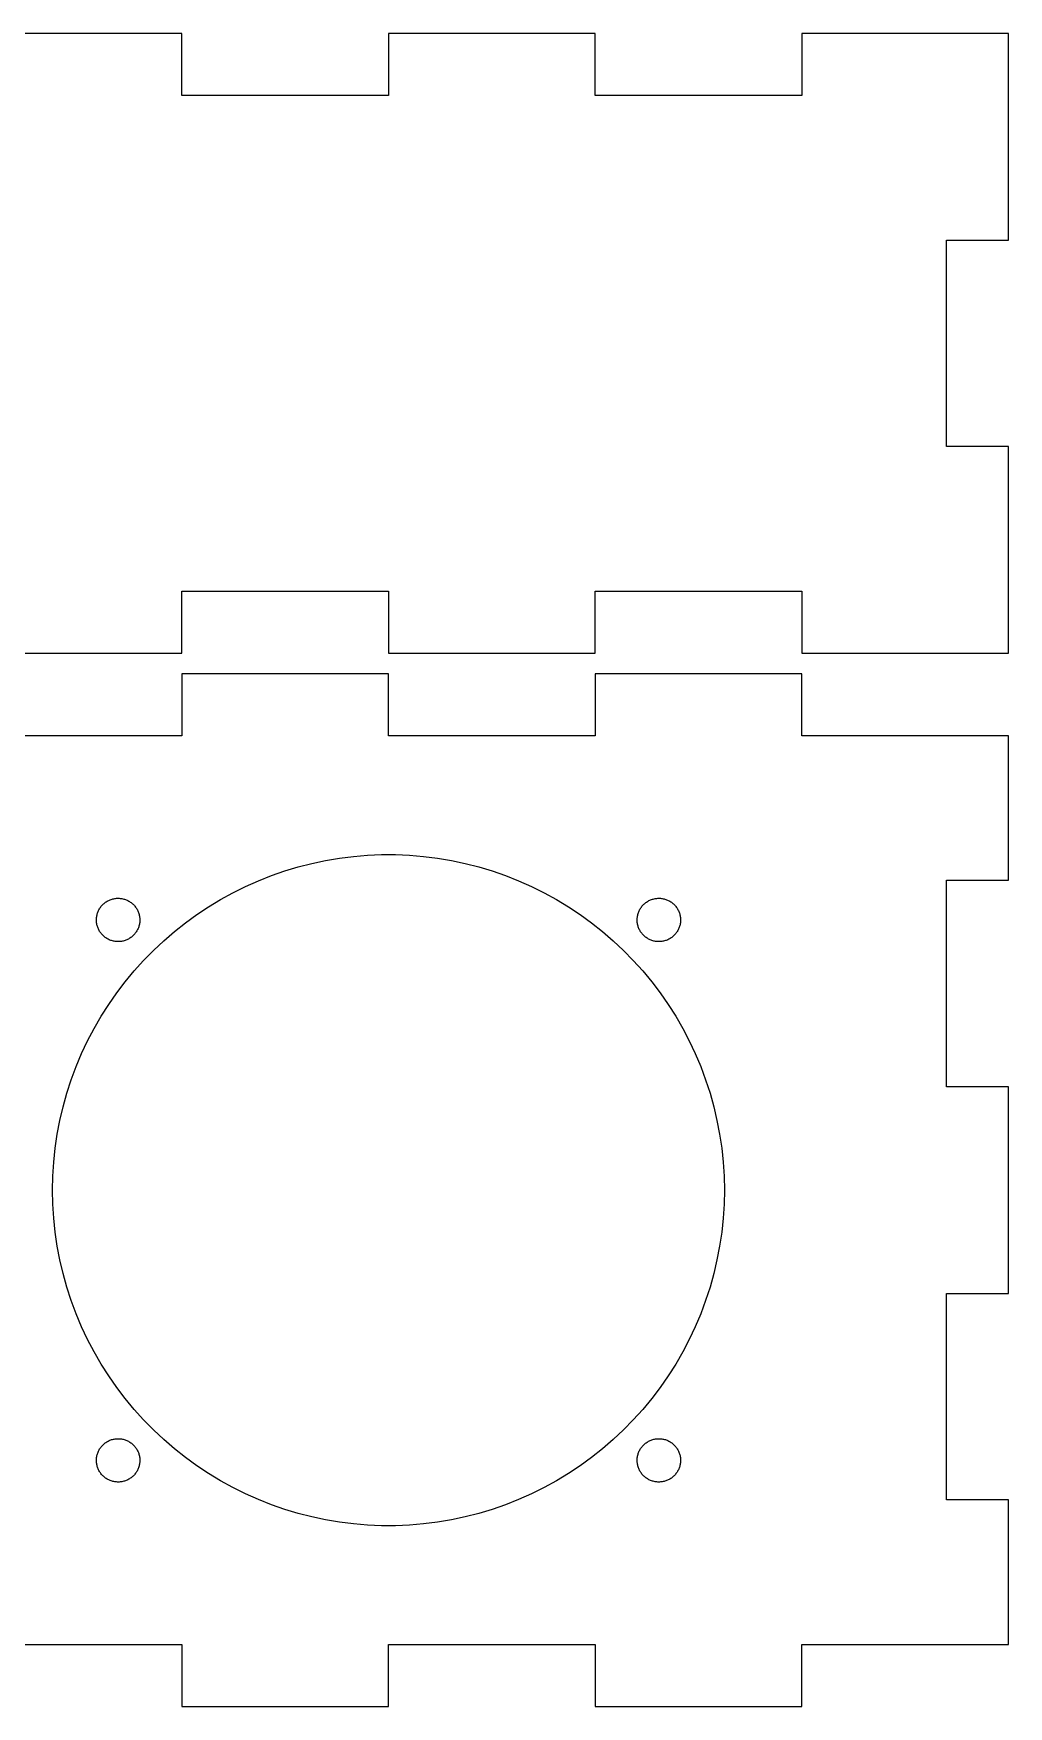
# Model space of a CAD drawing. Header units: metres. Extents: x 0 to 300, y -102 to 286.
# Drawn here: x 205.6 to 300, y -102 to 60 of the extents above; entities that cross this region are included whole.
import ezdxf

# ---------------------------------------------------------------- set-up
doc = ezdxf.new("R2010")
doc.units = ezdxf.units.M

msp = doc.modelspace()

# ---------------------------------------------------------------- linework, layer by layer
for p, q in [((220, 60), (200, 60)), ((220, 54), (220, 60)), ((260, 60), (240, 60)), ((240, 60), (240, 54)), ((260, 54), (260, 60)), ((300, 60), (280, 60)), ((280, 60), (280, 54)), ((300, 40), (300, 60)), ((240, 54), (220, 54)), ((280, 54), (260, 54)), ((294, 20), (294, 40)), ((294, 40), (300, 40)), ((300, 20), (294, 20)), ((300, 0), (300, 20)), ((220, 0), (220, 6)), ((220, 6), (240, 6)), ((240, 6), (240, 0)), ((260, 0), (260, 6)), ((260, 6), (280, 6)), ((280, 6), (280, 0)), ((200, 0), (220, 0)), ((240, 0), (260, 0)), ((280, 0), (300, 0)), ((240, -2), (220, -2)), ((220, -2), (220, -8)), ((240, -8), (240, -2)), ((280, -2), (260, -2)), ((260, -2), (260, -8)), ((280, -8), (280, -2)), ((220, -8), (200, -8)), ((260, -8), (240, -8)), ((300, -8), (280, -8)), ((300, -22), (300, -8)), ((229.957, -21.0907), (231.26, -20.6972)), ((231.26, -20.6972), (232.579, -20.3587)), ((232.579, -20.3587), (233.91, -20.0757)), ((233.91, -20.0757), (235.252, -19.8487)), ((235.252, -19.8487), (236.603, -19.678)), ((236.603, -19.678), (237.959, -19.5641)), ((237.959, -19.5641), (239.319, -19.5071)), ((239.319, -19.5071), (240.681, -19.5071)), ((240.681, -19.5071), (242.041, -19.5641)), ((242.041, -19.5641), (243.397, -19.678)), ((243.397, -19.678), (244.748, -19.8487)), ((244.748, -19.8487), (246.09, -20.0757)), ((246.09, -20.0757), (247.421, -20.3587)), ((247.421, -20.3587), (248.74, -20.6972)), ((248.74, -20.6972), (250.043, -21.0907)), ((224.943, -23.1984), (226.162, -22.5931)), ((226.162, -22.5931), (227.406, -22.0395)), ((227.406, -22.0395), (228.671, -21.5383)), ((228.671, -21.5383), (229.957, -21.0907)), ((250.043, -21.0907), (251.329, -21.5383)), ((251.329, -21.5383), (252.594, -22.0395)), ((252.594, -22.0395), (253.838, -22.5931)), ((253.838, -22.5931), (255.057, -23.1984)), ((294, -42), (294, -22)), ((294, -22), (300, -22)), ((212.352, -24.3521), (212.416, -24.2913)), ((212.416, -24.2913), (212.482, -24.2331)), ((212.482, -24.2331), (212.55, -24.1777)), ((212.55, -24.1777), (212.621, -24.1253)), ((212.621, -24.1253), (212.693, -24.0759)), ((212.693, -24.0759), (212.768, -24.0295)), ((212.768, -24.0295), (212.845, -23.9863)), ((212.845, -23.9863), (212.923, -23.9464)), ((212.923, -23.9464), (213.003, -23.9098)), ((213.003, -23.9098), (213.084, -23.8765)), ((213.084, -23.8765), (213.167, -23.8467)), ((213.167, -23.8467), (213.251, -23.8204)), ((213.251, -23.8204), (213.336, -23.7977)), ((213.336, -23.7977), (213.422, -23.7785)), ((213.422, -23.7785), (213.509, -23.7629)), ((213.509, -23.7629), (213.596, -23.751)), ((213.596, -23.751), (213.683, -23.7427)), ((213.683, -23.7427), (213.771, -23.7381)), ((213.771, -23.7381), (213.859, -23.7372)), ((213.859, -23.7372), (213.947, -23.7399)), ((213.947, -23.7399), (214.035, -23.7464)), ((214.035, -23.7464), (214.122, -23.7565)), ((214.122, -23.7565), (214.209, -23.7702)), ((214.209, -23.7702), (214.295, -23.7876)), ((214.295, -23.7876), (214.381, -23.8086)), ((214.381, -23.8086), (214.465, -23.8331)), ((214.465, -23.8331), (214.548, -23.8612)), ((214.548, -23.8612), (214.631, -23.8927)), ((214.631, -23.8927), (214.711, -23.9277)), ((214.711, -23.9277), (214.79, -23.9659)), ((214.79, -23.9659), (214.868, -24.0075)), ((214.868, -24.0075), (214.944, -24.0523)), ((214.944, -24.0523), (215.017, -24.1002)), ((215.017, -24.1002), (215.089, -24.1511)), ((215.089, -24.1511), (215.159, -24.205)), ((215.159, -24.205), (215.226, -24.2618)), ((215.226, -24.2618), (215.291, -24.3214)), ((222.586, -24.5594), (223.75, -23.8542)), ((223.75, -23.8542), (224.943, -23.1984)), ((255.057, -23.1984), (256.25, -23.8542)), ((256.25, -23.8542), (257.414, -24.5594)), ((264.709, -24.3214), (264.774, -24.2618)), ((264.774, -24.2618), (264.841, -24.205)), ((264.841, -24.205), (264.911, -24.1511)), ((264.911, -24.1511), (264.983, -24.1002)), ((264.983, -24.1002), (265.056, -24.0523)), ((265.056, -24.0523), (265.132, -24.0075)), ((265.132, -24.0075), (265.21, -23.9659)), ((265.21, -23.9659), (265.289, -23.9277)), ((265.289, -23.9277), (265.369, -23.8927)), ((265.369, -23.8927), (265.452, -23.8612)), ((265.452, -23.8612), (265.535, -23.8331)), ((265.535, -23.8331), (265.619, -23.8086)), ((265.619, -23.8086), (265.705, -23.7876)), ((265.705, -23.7876), (265.791, -23.7702)), ((265.791, -23.7702), (265.878, -23.7565)), ((265.878, -23.7565), (265.965, -23.7464)), ((265.965, -23.7464), (266.053, -23.7399)), ((266.053, -23.7399), (266.141, -23.7372)), ((266.141, -23.7372), (266.229, -23.7381)), ((266.229, -23.7381), (266.317, -23.7427)), ((266.317, -23.7427), (266.404, -23.751)), ((266.404, -23.751), (266.491, -23.7629)), ((266.491, -23.7629), (266.578, -23.7785)), ((266.578, -23.7785), (266.664, -23.7977)), ((266.664, -23.7977), (266.749, -23.8204)), ((266.749, -23.8204), (266.833, -23.8467)), ((266.833, -23.8467), (266.916, -23.8765)), ((266.916, -23.8765), (266.997, -23.9098)), ((266.997, -23.9098), (267.077, -23.9464)), ((267.077, -23.9464), (267.155, -23.9863)), ((267.155, -23.9863), (267.232, -24.0295)), ((267.232, -24.0295), (267.307, -24.0759)), ((267.307, -24.0759), (267.379, -24.1253)), ((267.379, -24.1253), (267.45, -24.1777)), ((267.45, -24.1777), (267.518, -24.2331)), ((267.518, -24.2331), (267.584, -24.2913)), ((267.584, -24.2913), (267.648, -24.3521)), ((211.737, -25.8591), (211.738, -25.7711)), ((211.74, -25.947), (211.737, -25.8591)), ((211.738, -25.7711), (211.743, -25.6833)), ((211.743, -25.6833), (211.751, -25.5957)), ((211.751, -25.5957), (211.763, -25.5085)), ((211.763, -25.5085), (211.778, -25.422)), ((211.778, -25.422), (211.798, -25.3361)), ((211.798, -25.3361), (211.82, -25.2512)), ((211.82, -25.2512), (211.847, -25.1672)), ((211.847, -25.1672), (211.877, -25.0845)), ((211.877, -25.0845), (211.91, -25.0031)), ((211.91, -25.0031), (211.946, -24.9231)), ((211.946, -24.9231), (211.986, -24.8447)), ((211.986, -24.8447), (212.029, -24.7681)), ((212.029, -24.7681), (212.076, -24.6933)), ((212.076, -24.6933), (212.125, -24.6206)), ((212.125, -24.6206), (212.178, -24.55)), ((212.178, -24.55), (212.233, -24.4816)), ((212.233, -24.4816), (212.291, -24.4156)), ((212.291, -24.4156), (212.352, -24.3521)), ((215.291, -24.3214), (215.353, -24.3836)), ((215.353, -24.3836), (215.412, -24.4483)), ((215.412, -24.4483), (215.469, -24.5155)), ((215.469, -24.5155), (215.523, -24.585)), ((215.523, -24.585), (215.574, -24.6567)), ((215.574, -24.6567), (215.622, -24.7305)), ((215.622, -24.7305), (215.667, -24.8062)), ((215.667, -24.8062), (215.708, -24.8837)), ((215.708, -24.8837), (215.746, -24.9629)), ((215.746, -24.9629), (215.781, -25.0436)), ((215.781, -25.0436), (215.813, -25.1257)), ((215.813, -25.1257), (215.841, -25.2091)), ((215.841, -25.2091), (215.865, -25.2935)), ((215.865, -25.2935), (215.886, -25.379)), ((215.886, -25.379), (215.904, -25.4652)), ((215.904, -25.4652), (215.918, -25.552)), ((215.918, -25.552), (215.928, -25.6394)), ((215.928, -25.6394), (215.934, -25.7272)), ((215.936, -25.903), (215.931, -25.9909)), ((215.934, -25.7272), (215.937, -25.8151)), ((215.937, -25.8151), (215.936, -25.903)), ((220.351, -26.1128), (221.452, -25.3127)), ((221.452, -25.3127), (222.586, -24.5594)), ((257.414, -24.5594), (258.548, -25.3127)), ((258.548, -25.3127), (259.649, -26.1128)), ((264.063, -25.8151), (264.066, -25.7272)), ((264.064, -25.903), (264.063, -25.8151)), ((264.069, -25.9909), (264.064, -25.903)), ((264.066, -25.7272), (264.072, -25.6394)), ((264.072, -25.6394), (264.082, -25.552)), ((264.082, -25.552), (264.096, -25.4652)), ((264.096, -25.4652), (264.114, -25.379)), ((264.114, -25.379), (264.135, -25.2935)), ((264.135, -25.2935), (264.159, -25.2091)), ((264.159, -25.2091), (264.187, -25.1257)), ((264.187, -25.1257), (264.219, -25.0436)), ((264.219, -25.0436), (264.254, -24.9629)), ((264.254, -24.9629), (264.292, -24.8837)), ((264.292, -24.8837), (264.333, -24.8062)), ((264.333, -24.8062), (264.378, -24.7305)), ((264.378, -24.7305), (264.426, -24.6567)), ((264.426, -24.6567), (264.477, -24.585)), ((264.477, -24.585), (264.531, -24.5155)), ((264.531, -24.5155), (264.588, -24.4483)), ((264.588, -24.4483), (264.647, -24.3836)), ((264.647, -24.3836), (264.709, -24.3214)), ((267.648, -24.3521), (267.709, -24.4156)), ((267.709, -24.4156), (267.767, -24.4816)), ((267.767, -24.4816), (267.822, -24.55)), ((267.822, -24.55), (267.875, -24.6206)), ((267.875, -24.6206), (267.924, -24.6933)), ((267.924, -24.6933), (267.971, -24.7681)), ((267.971, -24.7681), (268.014, -24.8447)), ((268.014, -24.8447), (268.054, -24.9231)), ((268.054, -24.9231), (268.09, -25.0031)), ((268.09, -25.0031), (268.123, -25.0845)), ((268.123, -25.0845), (268.153, -25.1672)), ((268.153, -25.1672), (268.18, -25.2512)), ((268.18, -25.2512), (268.202, -25.3361)), ((268.202, -25.3361), (268.222, -25.422)), ((268.222, -25.422), (268.237, -25.5085)), ((268.237, -25.5085), (268.249, -25.5957)), ((268.249, -25.5957), (268.257, -25.6833)), ((268.257, -25.6833), (268.262, -25.7711)), ((268.263, -25.8591), (268.26, -25.947)), ((268.262, -25.7711), (268.263, -25.8591)), ((211.746, -26.0347), (211.74, -25.947)), ((211.756, -26.1221), (211.746, -26.0347)), ((211.77, -26.2089), (211.756, -26.1221)), ((211.788, -26.2952), (211.77, -26.2089)), ((211.809, -26.3806), (211.788, -26.2952)), ((211.833, -26.465), (211.809, -26.3806)), ((211.861, -26.5484), (211.833, -26.465)), ((211.893, -26.6305), (211.861, -26.5484)), ((211.928, -26.7112), (211.893, -26.6305)), ((211.966, -26.7904), (211.928, -26.7112)), ((212.008, -26.868), (211.966, -26.7904)), ((212.052, -26.9437), (212.008, -26.868)), ((212.1, -27.0174), (212.052, -26.9437)), ((212.151, -27.0891), (212.1, -27.0174)), ((212.205, -27.1586), (212.151, -27.0891)), ((212.262, -27.2258), (212.205, -27.1586)), ((212.321, -27.2906), (212.262, -27.2258)), ((212.384, -27.3528), (212.321, -27.2906)), ((212.448, -27.4123), (212.384, -27.3528)), ((212.515, -27.4691), (212.448, -27.4123)), ((212.585, -27.523), (212.515, -27.4691)), ((212.657, -27.5739), (212.585, -27.523)), ((215.124, -27.4964), (215.054, -27.5488)), ((215.193, -27.441), (215.124, -27.4964)), ((215.258, -27.3829), (215.193, -27.441)), ((215.322, -27.322), (215.258, -27.3829)), ((215.383, -27.2585), (215.322, -27.322)), ((215.441, -27.1925), (215.383, -27.2585)), ((215.496, -27.1242), (215.441, -27.1925)), ((215.549, -27.0535), (215.496, -27.1242)), ((215.598, -26.9808), (215.549, -27.0535)), ((215.645, -26.906), (215.598, -26.9808)), ((215.688, -26.8294), (215.645, -26.906)), ((215.728, -26.751), (215.688, -26.8294)), ((215.764, -26.6711), (215.728, -26.751)), ((215.798, -26.5896), (215.764, -26.6711)), ((215.827, -26.5069), (215.798, -26.5896)), ((215.854, -26.4229), (215.827, -26.5069)), ((215.876, -26.338), (215.854, -26.4229)), ((215.896, -26.2521), (215.876, -26.338)), ((215.911, -26.1656), (215.896, -26.2521)), ((215.923, -26.0784), (215.911, -26.1656)), ((215.931, -25.9909), (215.923, -26.0784)), ((218.253, -27.8478), (219.284, -26.9583)), ((219.284, -26.9583), (220.351, -26.1128)), ((259.649, -26.1128), (260.716, -26.9583)), ((260.716, -26.9583), (261.747, -27.8478)), ((264.077, -26.0784), (264.069, -25.9909)), ((264.089, -26.1656), (264.077, -26.0784)), ((264.104, -26.2521), (264.089, -26.1656)), ((264.124, -26.338), (264.104, -26.2521)), ((264.146, -26.4229), (264.124, -26.338)), ((264.173, -26.5069), (264.146, -26.4229)), ((264.202, -26.5896), (264.173, -26.5069)), ((264.236, -26.6711), (264.202, -26.5896)), ((264.272, -26.751), (264.236, -26.6711)), ((264.312, -26.8294), (264.272, -26.751)), ((264.355, -26.906), (264.312, -26.8294)), ((264.402, -26.9808), (264.355, -26.906)), ((264.451, -27.0535), (264.402, -26.9808)), ((264.504, -27.1242), (264.451, -27.0535)), ((264.559, -27.1925), (264.504, -27.1242)), ((264.617, -27.2585), (264.559, -27.1925)), ((264.678, -27.322), (264.617, -27.2585)), ((264.742, -27.3829), (264.678, -27.322)), ((264.807, -27.441), (264.742, -27.3829)), ((264.876, -27.4964), (264.807, -27.441)), ((264.946, -27.5488), (264.876, -27.4964)), ((267.415, -27.523), (267.343, -27.5739)), ((267.485, -27.4691), (267.415, -27.523)), ((267.552, -27.4123), (267.485, -27.4691)), ((267.616, -27.3528), (267.552, -27.4123)), ((267.679, -27.2906), (267.616, -27.3528)), ((267.738, -27.2258), (267.679, -27.2906)), ((267.795, -27.1586), (267.738, -27.2258)), ((267.849, -27.0891), (267.795, -27.1586)), ((267.9, -27.0174), (267.849, -27.0891)), ((267.948, -26.9437), (267.9, -27.0174)), ((267.992, -26.868), (267.948, -26.9437)), ((268.034, -26.7904), (267.992, -26.868)), ((268.072, -26.7112), (268.034, -26.7904)), ((268.107, -26.6305), (268.072, -26.7112)), ((268.139, -26.5484), (268.107, -26.6305)), ((268.167, -26.465), (268.139, -26.5484)), ((268.191, -26.3806), (268.167, -26.465)), ((268.212, -26.2952), (268.191, -26.3806)), ((268.23, -26.2089), (268.212, -26.2952)), ((268.244, -26.1221), (268.23, -26.2089)), ((268.254, -26.0347), (268.244, -26.1221)), ((268.26, -25.947), (268.254, -26.0347)), ((212.73, -27.6218), (212.657, -27.5739)), ((212.806, -27.6666), (212.73, -27.6218)), ((212.884, -27.7082), (212.806, -27.6666)), ((212.963, -27.7465), (212.884, -27.7082)), ((213.044, -27.7814), (212.963, -27.7465)), ((213.126, -27.8129), (213.044, -27.7814)), ((213.209, -27.841), (213.126, -27.8129)), ((213.294, -27.8655), (213.209, -27.841)), ((213.379, -27.8865), (213.294, -27.8655)), ((213.465, -27.9039), (213.379, -27.8865)), ((213.552, -27.9176), (213.465, -27.9039)), ((213.639, -27.9277), (213.552, -27.9176)), ((213.727, -27.9342), (213.639, -27.9277)), ((213.815, -27.9369), (213.727, -27.9342)), ((213.903, -27.936), (213.815, -27.9369)), ((213.991, -27.9314), (213.903, -27.936)), ((214.078, -27.9231), (213.991, -27.9314)), ((214.166, -27.9112), (214.078, -27.9231)), ((214.252, -27.8956), (214.166, -27.9112)), ((214.338, -27.8764), (214.252, -27.8956)), ((214.423, -27.8537), (214.338, -27.8764)), ((214.507, -27.8274), (214.423, -27.8537)), ((214.59, -27.7976), (214.507, -27.8274)), ((214.671, -27.7643), (214.59, -27.7976)), ((214.751, -27.7277), (214.671, -27.7643)), ((214.829, -27.6878), (214.751, -27.7277)), ((214.906, -27.6446), (214.829, -27.6878)), ((214.981, -27.5983), (214.906, -27.6446)), ((215.054, -27.5488), (214.981, -27.5983)), ((216.309, -29.7522), (217.261, -28.7796)), ((217.261, -28.7796), (218.253, -27.8478)), ((261.747, -27.8478), (262.739, -28.7796)), ((262.739, -28.7796), (263.691, -29.7522)), ((265.019, -27.5983), (264.946, -27.5488)), ((265.094, -27.6446), (265.019, -27.5983)), ((265.171, -27.6878), (265.094, -27.6446)), ((265.249, -27.7277), (265.171, -27.6878)), ((265.329, -27.7643), (265.249, -27.7277)), ((265.41, -27.7976), (265.329, -27.7643)), ((265.493, -27.8274), (265.41, -27.7976)), ((265.577, -27.8537), (265.493, -27.8274)), ((265.662, -27.8764), (265.577, -27.8537)), ((265.748, -27.8956), (265.662, -27.8764)), ((265.834, -27.9112), (265.748, -27.8956)), ((265.922, -27.9231), (265.834, -27.9112)), ((266.009, -27.9314), (265.922, -27.9231)), ((266.097, -27.936), (266.009, -27.9314)), ((266.185, -27.9369), (266.097, -27.936)), ((266.273, -27.9342), (266.185, -27.9369)), ((266.361, -27.9277), (266.273, -27.9342)), ((266.448, -27.9176), (266.361, -27.9277)), ((266.535, -27.9039), (266.448, -27.9176)), ((266.621, -27.8865), (266.535, -27.9039)), ((266.706, -27.8655), (266.621, -27.8865)), ((266.791, -27.841), (266.706, -27.8655)), ((266.874, -27.8129), (266.791, -27.841)), ((266.956, -27.7814), (266.874, -27.8129)), ((267.037, -27.7465), (266.956, -27.7814)), ((267.116, -27.7082), (267.037, -27.7465)), ((267.194, -27.6666), (267.116, -27.7082)), ((267.27, -27.6218), (267.194, -27.6666)), ((267.343, -27.5739), (267.27, -27.6218)), ((214.53, -31.8127), (215.398, -30.7638)), ((215.398, -30.7638), (216.309, -29.7522)), ((263.691, -29.7522), (264.602, -30.7638)), ((264.602, -30.7638), (265.47, -31.8127)), ((213.707, -32.897), (214.53, -31.8127)), ((265.47, -31.8127), (266.293, -32.897)), ((212.201, -35.1641), (212.93, -34.0148)), ((212.93, -34.0148), (213.707, -32.897)), ((266.293, -32.897), (267.07, -34.0148)), ((267.07, -34.0148), (267.799, -35.1641)), ((211.52, -36.343), (212.201, -35.1641)), ((267.799, -35.1641), (268.48, -36.343)), ((210.889, -37.5494), (211.52, -36.343)), ((268.48, -36.343), (269.111, -37.5494)), ((209.782, -40.036), (210.31, -38.7811)), ((210.31, -38.7811), (210.889, -37.5494)), ((269.111, -37.5494), (269.69, -38.7811)), ((269.69, -38.7811), (270.218, -40.036)), ((209.308, -41.3118), (209.782, -40.036)), ((270.218, -40.036), (270.692, -41.3118)), ((208.887, -42.6065), (209.308, -41.3118)), ((270.692, -41.3118), (271.113, -42.6065)), ((300, -42), (294, -42)), ((300, -62), (300, -42)), ((208.521, -43.9176), (208.887, -42.6065)), ((271.113, -42.6065), (271.479, -43.9176)), ((207.955, -46.58), (208.21, -45.2429)), ((208.21, -45.2429), (208.521, -43.9176)), ((271.479, -43.9176), (271.79, -45.2429)), ((271.79, -45.2429), (272.045, -46.58)), ((207.756, -47.9267), (207.955, -46.58)), ((272.045, -46.58), (272.244, -47.9267)), ((207.614, -49.2805), (207.756, -47.9267)), ((272.244, -47.9267), (272.386, -49.2805)), ((207.529, -50.6391), (207.614, -49.2805)), ((272.386, -49.2805), (272.471, -50.6391)), ((207.5, -52), (207.529, -50.6391)), ((272.471, -50.6391), (272.5, -52)), ((207.529, -53.3609), (207.5, -52)), ((207.614, -54.7195), (207.529, -53.3609)), ((272.471, -53.3609), (272.386, -54.7195)), ((272.5, -52), (272.471, -53.3609)), ((207.756, -56.0733), (207.614, -54.7195)), ((272.386, -54.7195), (272.244, -56.0733)), ((207.955, -57.42), (207.756, -56.0733)), ((272.244, -56.0733), (272.045, -57.42)), ((208.21, -58.7571), (207.955, -57.42)), ((272.045, -57.42), (271.79, -58.7571)), ((208.521, -60.0824), (208.21, -58.7571)), ((271.79, -58.7571), (271.479, -60.0824)), ((208.887, -61.3935), (208.521, -60.0824)), ((209.308, -62.6882), (208.887, -61.3935)), ((271.113, -61.3935), (270.692, -62.6882)), ((271.479, -60.0824), (271.113, -61.3935)), ((209.782, -63.964), (209.308, -62.6882)), ((270.692, -62.6882), (270.218, -63.964)), ((294, -82), (294, -62)), ((294, -62), (300, -62)), ((210.31, -65.2189), (209.782, -63.964)), ((270.218, -63.964), (269.69, -65.2189)), ((210.889, -66.4506), (210.31, -65.2189)), ((269.69, -65.2189), (269.111, -66.4506)), ((211.52, -67.657), (210.889, -66.4506)), ((212.201, -68.8359), (211.52, -67.657)), ((268.48, -67.657), (267.799, -68.8359)), ((269.111, -66.4506), (268.48, -67.657)), ((212.93, -69.9852), (212.201, -68.8359)), ((267.799, -68.8359), (267.07, -69.9852)), ((213.707, -71.103), (212.93, -69.9852)), ((214.53, -72.1873), (213.707, -71.103)), ((266.293, -71.103), (265.47, -72.1873)), ((267.07, -69.9852), (266.293, -71.103)), ((215.398, -73.2362), (214.53, -72.1873)), ((265.47, -72.1873), (264.602, -73.2362)), ((216.309, -74.2478), (215.398, -73.2362)), ((217.261, -75.2204), (216.309, -74.2478)), ((263.691, -74.2478), (262.739, -75.2204)), ((264.602, -73.2362), (263.691, -74.2478)), ((213.209, -76.159), (213.294, -76.1345)), ((213.294, -76.1345), (213.379, -76.1135)), ((213.379, -76.1135), (213.465, -76.0961)), ((213.465, -76.0961), (213.552, -76.0824)), ((213.552, -76.0824), (213.639, -76.0723)), ((213.639, -76.0723), (213.727, -76.0658)), ((213.727, -76.0658), (213.815, -76.0631)), ((213.815, -76.0631), (213.903, -76.064)), ((213.903, -76.064), (213.991, -76.0686)), ((213.991, -76.0686), (214.078, -76.0769)), ((214.078, -76.0769), (214.166, -76.0888)), ((214.166, -76.0888), (214.252, -76.1044)), ((214.252, -76.1044), (214.338, -76.1236)), ((214.338, -76.1236), (214.423, -76.1463)), ((218.253, -76.1522), (217.261, -75.2204)), ((262.739, -75.2204), (261.747, -76.1522)), ((265.577, -76.1463), (265.662, -76.1236)), ((265.662, -76.1236), (265.748, -76.1044)), ((265.748, -76.1044), (265.834, -76.0888)), ((265.834, -76.0888), (265.922, -76.0769)), ((265.922, -76.0769), (266.009, -76.0686)), ((266.009, -76.0686), (266.097, -76.064)), ((266.097, -76.064), (266.185, -76.0631)), ((266.185, -76.0631), (266.273, -76.0658)), ((266.273, -76.0658), (266.361, -76.0723)), ((266.361, -76.0723), (266.448, -76.0824)), ((266.448, -76.0824), (266.535, -76.0961)), ((266.535, -76.0961), (266.621, -76.1135)), ((266.621, -76.1135), (266.706, -76.1345)), ((266.706, -76.1345), (266.791, -76.159)), ((211.77, -77.7911), (211.788, -77.7048)), ((211.788, -77.7048), (211.809, -77.6194)), ((211.809, -77.6194), (211.833, -77.535)), ((211.833, -77.535), (211.861, -77.4516)), ((211.861, -77.4516), (211.893, -77.3695)), ((211.893, -77.3695), (211.928, -77.2888)), ((211.928, -77.2888), (211.966, -77.2096)), ((211.966, -77.2096), (212.008, -77.132)), ((212.008, -77.132), (212.052, -77.0563)), ((212.052, -77.0563), (212.1, -76.9826)), ((212.1, -76.9826), (212.151, -76.9109)), ((212.151, -76.9109), (212.205, -76.8414)), ((212.205, -76.8414), (212.262, -76.7742)), ((212.262, -76.7742), (212.321, -76.7094)), ((212.321, -76.7094), (212.384, -76.6472)), ((212.384, -76.6472), (212.448, -76.5877)), ((212.448, -76.5877), (212.515, -76.5309)), ((212.515, -76.5309), (212.585, -76.477)), ((212.585, -76.477), (212.657, -76.4261)), ((212.657, -76.4261), (212.73, -76.3782)), ((212.73, -76.3782), (212.806, -76.3334)), ((212.806, -76.3334), (212.884, -76.2918)), ((212.884, -76.2918), (212.963, -76.2535)), ((212.963, -76.2535), (213.044, -76.2186)), ((213.044, -76.2186), (213.126, -76.1871)), ((213.126, -76.1871), (213.209, -76.159)), ((214.423, -76.1463), (214.507, -76.1726)), ((214.507, -76.1726), (214.59, -76.2024)), ((214.59, -76.2024), (214.671, -76.2357)), ((214.671, -76.2357), (214.751, -76.2723)), ((214.751, -76.2723), (214.829, -76.3122)), ((214.829, -76.3122), (214.906, -76.3554)), ((214.906, -76.3554), (214.981, -76.4017)), ((214.981, -76.4017), (215.054, -76.4512)), ((215.054, -76.4512), (215.124, -76.5036)), ((215.124, -76.5036), (215.193, -76.559)), ((215.193, -76.559), (215.258, -76.6171)), ((215.258, -76.6171), (215.322, -76.678)), ((215.322, -76.678), (215.383, -76.7415)), ((215.383, -76.7415), (215.441, -76.8075)), ((215.441, -76.8075), (215.496, -76.8758)), ((215.496, -76.8758), (215.549, -76.9465)), ((215.549, -76.9465), (215.598, -77.0192)), ((215.598, -77.0192), (215.645, -77.094)), ((215.645, -77.094), (215.688, -77.1706)), ((215.688, -77.1706), (215.728, -77.249)), ((215.728, -77.249), (215.764, -77.3289)), ((215.764, -77.3289), (215.798, -77.4104)), ((215.798, -77.4104), (215.827, -77.4931)), ((215.827, -77.4931), (215.854, -77.5771)), ((215.854, -77.5771), (215.876, -77.662)), ((215.876, -77.662), (215.896, -77.7479)), ((215.896, -77.7479), (215.911, -77.8344)), ((219.284, -77.0417), (218.253, -76.1522)), ((220.351, -77.8872), (219.284, -77.0417)), ((260.716, -77.0417), (259.649, -77.8872)), ((261.747, -76.1522), (260.716, -77.0417)), ((264.089, -77.8344), (264.104, -77.7479)), ((264.104, -77.7479), (264.124, -77.662)), ((264.124, -77.662), (264.146, -77.5771)), ((264.146, -77.5771), (264.173, -77.4931)), ((264.173, -77.4931), (264.202, -77.4104)), ((264.202, -77.4104), (264.236, -77.3289)), ((264.236, -77.3289), (264.272, -77.249)), ((264.272, -77.249), (264.312, -77.1706)), ((264.312, -77.1706), (264.355, -77.094)), ((264.355, -77.094), (264.402, -77.0192)), ((264.402, -77.0192), (264.451, -76.9465)), ((264.451, -76.9465), (264.504, -76.8758)), ((264.504, -76.8758), (264.559, -76.8075)), ((264.559, -76.8075), (264.617, -76.7415)), ((264.617, -76.7415), (264.678, -76.678)), ((264.678, -76.678), (264.742, -76.6171)), ((264.742, -76.6171), (264.807, -76.559)), ((264.807, -76.559), (264.876, -76.5036)), ((264.876, -76.5036), (264.946, -76.4512)), ((264.946, -76.4512), (265.019, -76.4017)), ((265.019, -76.4017), (265.094, -76.3554)), ((265.094, -76.3554), (265.171, -76.3122)), ((265.171, -76.3122), (265.249, -76.2723)), ((265.249, -76.2723), (265.329, -76.2357)), ((265.329, -76.2357), (265.41, -76.2024)), ((265.41, -76.2024), (265.493, -76.1726)), ((265.493, -76.1726), (265.577, -76.1463)), ((266.791, -76.159), (266.874, -76.1871)), ((266.874, -76.1871), (266.956, -76.2186)), ((266.956, -76.2186), (267.037, -76.2535)), ((267.037, -76.2535), (267.116, -76.2918)), ((267.116, -76.2918), (267.194, -76.3334)), ((267.194, -76.3334), (267.27, -76.3782)), ((267.27, -76.3782), (267.343, -76.4261)), ((267.343, -76.4261), (267.415, -76.477)), ((267.415, -76.477), (267.485, -76.5309)), ((267.485, -76.5309), (267.552, -76.5877)), ((267.552, -76.5877), (267.616, -76.6472)), ((267.616, -76.6472), (267.679, -76.7094)), ((267.679, -76.7094), (267.738, -76.7742)), ((267.738, -76.7742), (267.795, -76.8414)), ((267.795, -76.8414), (267.849, -76.9109)), ((267.849, -76.9109), (267.9, -76.9826)), ((267.9, -76.9826), (267.948, -77.0563)), ((267.948, -77.0563), (267.992, -77.132)), ((267.992, -77.132), (268.034, -77.2096)), ((268.034, -77.2096), (268.072, -77.2888)), ((268.072, -77.2888), (268.107, -77.3695)), ((268.107, -77.3695), (268.139, -77.4516)), ((268.139, -77.4516), (268.167, -77.535)), ((268.167, -77.535), (268.191, -77.6194)), ((268.191, -77.6194), (268.212, -77.7048)), ((268.212, -77.7048), (268.23, -77.7911)), ((211.737, -78.1409), (211.74, -78.053)), ((211.738, -78.2289), (211.737, -78.1409)), ((211.743, -78.3167), (211.738, -78.2289)), ((211.74, -78.053), (211.746, -77.9653)), ((211.751, -78.4043), (211.743, -78.3167)), ((211.746, -77.9653), (211.756, -77.8779)), ((211.763, -78.4915), (211.751, -78.4043)), ((211.756, -77.8779), (211.77, -77.7911)), ((211.778, -78.578), (211.763, -78.4915)), ((211.798, -78.6639), (211.778, -78.578)), ((211.82, -78.7488), (211.798, -78.6639)), ((211.847, -78.8328), (211.82, -78.7488)), ((211.877, -78.9155), (211.847, -78.8328)), ((211.91, -78.9969), (211.877, -78.9155)), ((211.946, -79.0769), (211.91, -78.9969)), ((211.986, -79.1553), (211.946, -79.0769)), ((212.029, -79.2319), (211.986, -79.1553)), ((212.076, -79.3067), (212.029, -79.2319)), ((212.125, -79.3794), (212.076, -79.3067)), ((212.178, -79.45), (212.125, -79.3794)), ((215.574, -79.3433), (215.523, -79.415)), ((215.622, -79.2695), (215.574, -79.3433)), ((215.667, -79.1938), (215.622, -79.2695)), ((215.708, -79.1163), (215.667, -79.1938)), ((215.746, -79.0371), (215.708, -79.1163)), ((215.781, -78.9564), (215.746, -79.0371)), ((215.813, -78.8743), (215.781, -78.9564)), ((215.841, -78.7909), (215.813, -78.8743)), ((215.865, -78.7065), (215.841, -78.7909)), ((215.886, -78.621), (215.865, -78.7065)), ((215.904, -78.5348), (215.886, -78.621)), ((215.918, -78.448), (215.904, -78.5348)), ((215.911, -77.8344), (215.923, -77.9216)), ((215.928, -78.3606), (215.918, -78.448)), ((215.923, -77.9216), (215.931, -78.0091)), ((215.934, -78.2728), (215.928, -78.3606)), ((215.931, -78.0091), (215.936, -78.097)), ((215.937, -78.1849), (215.934, -78.2728)), ((215.936, -78.097), (215.937, -78.1849)), ((221.452, -78.6873), (220.351, -77.8872)), ((222.586, -79.4406), (221.452, -78.6873)), ((258.548, -78.6873), (257.414, -79.4406)), ((259.649, -77.8872), (258.548, -78.6873)), ((264.063, -78.1849), (264.064, -78.097)), ((264.066, -78.2728), (264.063, -78.1849)), ((264.064, -78.097), (264.069, -78.0091)), ((264.072, -78.3606), (264.066, -78.2728)), ((264.069, -78.0091), (264.077, -77.9216)), ((264.082, -78.448), (264.072, -78.3606)), ((264.077, -77.9216), (264.089, -77.8344)), ((264.096, -78.5348), (264.082, -78.448)), ((264.114, -78.621), (264.096, -78.5348)), ((264.135, -78.7065), (264.114, -78.621)), ((264.159, -78.7909), (264.135, -78.7065)), ((264.187, -78.8743), (264.159, -78.7909)), ((264.219, -78.9564), (264.187, -78.8743)), ((264.254, -79.0371), (264.219, -78.9564)), ((264.292, -79.1163), (264.254, -79.0371)), ((264.333, -79.1938), (264.292, -79.1163)), ((264.378, -79.2695), (264.333, -79.1938)), ((264.426, -79.3433), (264.378, -79.2695)), ((264.477, -79.415), (264.426, -79.3433)), ((267.875, -79.3794), (267.822, -79.45)), ((267.924, -79.3067), (267.875, -79.3794)), ((267.971, -79.2319), (267.924, -79.3067)), ((268.014, -79.1553), (267.971, -79.2319)), ((268.054, -79.0769), (268.014, -79.1553)), ((268.09, -78.9969), (268.054, -79.0769)), ((268.123, -78.9155), (268.09, -78.9969)), ((268.153, -78.8328), (268.123, -78.9155)), ((268.18, -78.7488), (268.153, -78.8328)), ((268.202, -78.6639), (268.18, -78.7488)), ((268.222, -78.578), (268.202, -78.6639)), ((268.237, -78.4915), (268.222, -78.578)), ((268.23, -77.7911), (268.244, -77.8779)), ((268.249, -78.4043), (268.237, -78.4915)), ((268.244, -77.8779), (268.254, -77.9653)), ((268.257, -78.3167), (268.249, -78.4043)), ((268.254, -77.9653), (268.26, -78.053)), ((268.262, -78.2289), (268.257, -78.3167)), ((268.26, -78.053), (268.263, -78.1409)), ((268.263, -78.1409), (268.262, -78.2289)), ((212.233, -79.5184), (212.178, -79.45)), ((212.291, -79.5844), (212.233, -79.5184)), ((212.352, -79.6479), (212.291, -79.5844)), ((212.416, -79.7087), (212.352, -79.6479)), ((212.482, -79.7669), (212.416, -79.7087)), ((212.55, -79.8223), (212.482, -79.7669)), ((212.621, -79.8747), (212.55, -79.8223)), ((212.693, -79.9241), (212.621, -79.8747)), ((212.768, -79.9705), (212.693, -79.9241)), ((212.845, -80.0137), (212.768, -79.9705)), ((212.923, -80.0536), (212.845, -80.0137)), ((213.003, -80.0902), (212.923, -80.0536)), ((213.084, -80.1235), (213.003, -80.0902)), ((213.167, -80.1533), (213.084, -80.1235)), ((213.251, -80.1796), (213.167, -80.1533)), ((213.336, -80.2023), (213.251, -80.1796)), ((213.422, -80.2215), (213.336, -80.2023)), ((213.509, -80.2371), (213.422, -80.2215)), ((213.596, -80.249), (213.509, -80.2371)), ((213.683, -80.2573), (213.596, -80.249)), ((213.771, -80.2619), (213.683, -80.2573)), ((213.859, -80.2628), (213.771, -80.2619)), ((213.947, -80.2601), (213.859, -80.2628)), ((214.035, -80.2536), (213.947, -80.2601)), ((214.122, -80.2435), (214.035, -80.2536)), ((214.209, -80.2298), (214.122, -80.2435)), ((214.295, -80.2124), (214.209, -80.2298)), ((214.381, -80.1914), (214.295, -80.2124)), ((214.465, -80.1669), (214.381, -80.1914)), ((214.548, -80.1388), (214.465, -80.1669)), ((214.631, -80.1073), (214.548, -80.1388)), ((214.711, -80.0723), (214.631, -80.1073)), ((214.79, -80.0341), (214.711, -80.0723)), ((214.868, -79.9925), (214.79, -80.0341)), ((214.944, -79.9477), (214.868, -79.9925)), ((215.017, -79.8998), (214.944, -79.9477)), ((215.089, -79.8489), (215.017, -79.8998)), ((215.159, -79.795), (215.089, -79.8489)), ((215.226, -79.7382), (215.159, -79.795)), ((215.291, -79.6786), (215.226, -79.7382)), ((215.353, -79.6164), (215.291, -79.6786)), ((215.412, -79.5517), (215.353, -79.6164)), ((215.469, -79.4845), (215.412, -79.5517)), ((215.523, -79.415), (215.469, -79.4845)), ((223.75, -80.1458), (222.586, -79.4406)), ((224.943, -80.8016), (223.75, -80.1458)), ((226.162, -81.4069), (224.943, -80.8016)), ((255.057, -80.8016), (253.838, -81.4069)), ((256.25, -80.1458), (255.057, -80.8016)), ((257.414, -79.4406), (256.25, -80.1458)), ((264.531, -79.4845), (264.477, -79.415)), ((264.588, -79.5517), (264.531, -79.4845)), ((264.647, -79.6164), (264.588, -79.5517)), ((264.709, -79.6786), (264.647, -79.6164)), ((264.774, -79.7382), (264.709, -79.6786)), ((264.841, -79.795), (264.774, -79.7382)), ((264.911, -79.8489), (264.841, -79.795)), ((264.983, -79.8998), (264.911, -79.8489)), ((265.056, -79.9477), (264.983, -79.8998)), ((265.132, -79.9925), (265.056, -79.9477)), ((265.21, -80.0341), (265.132, -79.9925)), ((265.289, -80.0723), (265.21, -80.0341)), ((265.369, -80.1073), (265.289, -80.0723)), ((265.452, -80.1388), (265.369, -80.1073)), ((265.535, -80.1669), (265.452, -80.1388)), ((265.619, -80.1914), (265.535, -80.1669)), ((265.705, -80.2124), (265.619, -80.1914)), ((265.791, -80.2298), (265.705, -80.2124)), ((265.878, -80.2435), (265.791, -80.2298)), ((265.965, -80.2536), (265.878, -80.2435)), ((266.053, -80.2601), (265.965, -80.2536)), ((266.141, -80.2628), (266.053, -80.2601)), ((266.229, -80.2619), (266.141, -80.2628)), ((266.317, -80.2573), (266.229, -80.2619)), ((266.404, -80.249), (266.317, -80.2573)), ((266.491, -80.2371), (266.404, -80.249)), ((266.578, -80.2215), (266.491, -80.2371)), ((266.664, -80.2023), (266.578, -80.2215)), ((266.749, -80.1796), (266.664, -80.2023)), ((266.833, -80.1533), (266.749, -80.1796)), ((266.916, -80.1235), (266.833, -80.1533)), ((266.997, -80.0902), (266.916, -80.1235)), ((267.077, -80.0536), (266.997, -80.0902)), ((267.155, -80.0137), (267.077, -80.0536)), ((267.232, -79.9705), (267.155, -80.0137)), ((267.307, -79.9241), (267.232, -79.9705)), ((267.379, -79.8747), (267.307, -79.9241)), ((267.45, -79.8223), (267.379, -79.8747)), ((267.518, -79.7669), (267.45, -79.8223)), ((267.584, -79.7087), (267.518, -79.7669)), ((267.648, -79.6479), (267.584, -79.7087)), ((267.709, -79.5844), (267.648, -79.6479)), ((267.767, -79.5184), (267.709, -79.5844)), ((267.822, -79.45), (267.767, -79.5184)), ((227.406, -81.9605), (226.162, -81.4069)), ((228.671, -82.4617), (227.406, -81.9605)), ((229.957, -82.9093), (228.671, -82.4617)), ((251.329, -82.4617), (250.043, -82.9093)), ((252.594, -81.9605), (251.329, -82.4617)), ((253.838, -81.4069), (252.594, -81.9605)), ((300, -82), (294, -82)), ((300, -96), (300, -82)), ((231.26, -83.3028), (229.957, -82.9093)), ((232.579, -83.6413), (231.26, -83.3028)), ((233.91, -83.9243), (232.579, -83.6413)), ((235.252, -84.1513), (233.91, -83.9243)), ((236.603, -84.322), (235.252, -84.1513)), ((244.748, -84.1513), (243.397, -84.322)), ((246.09, -83.9243), (244.748, -84.1513)), ((247.421, -83.6413), (246.09, -83.9243)), ((248.74, -83.3028), (247.421, -83.6413)), ((250.043, -82.9093), (248.74, -83.3028)), ((237.959, -84.4359), (236.603, -84.322)), ((239.319, -84.4929), (237.959, -84.4359)), ((240.681, -84.4929), (239.319, -84.4929)), ((242.041, -84.4359), (240.681, -84.4929)), ((243.397, -84.322), (242.041, -84.4359)), ((200, -96), (220, -96)), ((220, -96), (220, -102)), ((240, -102), (240, -96)), ((240, -96), (260, -96)), ((260, -96), (260, -102)), ((280, -96), (300, -96)), ((280, -102), (280, -96)), ((220, -102), (240, -102)), ((260, -102), (280, -102))]:
    msp.add_line(p, q)

doc.saveas('drawing.dxf')
